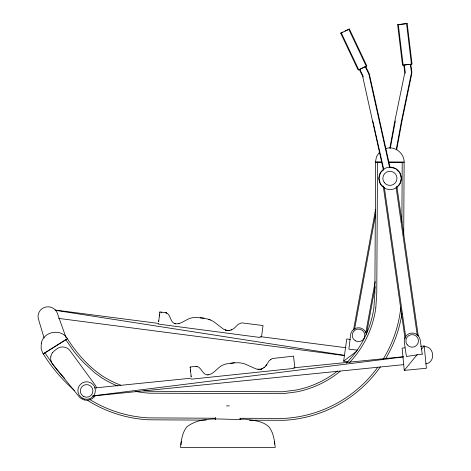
<?xml version="1.0" encoding="UTF-8"?>
<svg xmlns="http://www.w3.org/2000/svg" width="471" height="471" viewBox="0 0 471 471"><rect width="100%" height="100%" fill="white"/><g stroke="black" fill="none" stroke-linecap="round" stroke-linejoin="round"><path stroke-width="0.71" d="M215.506 419.596L215.518 417.418M240.21 419.708L240.216 418.26M377.518 162.083L376.771 293.156L375.805 307.863M401.881 222.277L402.216 162.224M403.712 235.5L404.13 162.236L388.44 162.148L404.189 162.154C404.195 152.975 394.462 145.445 385.667 148.583M400.574 307.651L400.338 311.231A123.849 123.849 0 0 1 390.965 344.295A124.892 124.892 0 0 1 383.094 359.267M261.529 336.942L263.03 325.538L242.288 322.941A7.795 7.795 0 0 0 241.229 323.047L238.179 324.354L235.241 327.263A17.504 17.504 0 0 1 233.916 328.387L233.063 329.011A7.171 7.171 0 0 1 232.539 329.329L229.66 330.401A14.56 14.56 0 0 1 228.971 330.507L228.423 330.565A4.109 4.109 0 0 1 227.911 330.571A5.634 5.634 0 0 1 227.293 330.501L224.196 329.494A9.237 9.237 0 0 1 223.389 329.064L214.14 321.981A18.122 18.122 0 0 0 212.28 320.857L210.402 319.98A25.293 25.293 0 0 0 209.613 319.668A28.013 28.013 0 0 0 208.447 319.261L203.937 318.213L195.765 317.389A16.12 16.12 0 0 0 194.134 317.448L190.631 318.113A13.718 13.718 0 0 0 189.501 318.49C184.703 320.339 180.364 324.719 174.865 323.683C169.831 322.123 170.914 313.863 165.751 312.732L159.928 311.961L158.645 321.705L158.762 320.81M203.937 318.213L200.252 317.795M180.935 444.842C181.423 438.501 182.842 431.96 186.828 426.844C202.836 414.562 225.291 420.762 243.825 419.113M181.241 441.521L180.481 447.45L275.252 447.45C274.393 440.303 273.527 432.672 268.9 426.844C262.394 420.585 252.862 420.526 244.496 419.113M159.398 316.006L159.569 314.693M159.852 312.567L159.928 311.961M161.441 312.838L161.529 312.173M405.16 73.352L405.225 72.722A6.665 6.665 0 0 0 405.207 71.804L404.265 65.069M347.904 361.74L343.647 361.145L346.768 338.967L350.318 339.467M353.556 329.841L375.617 209.265M354.575 329.282L375.581 214.482M365.773 332.826L375.157 281.564M366.532 333.709L375.116 286.78M389.841 148.182L394.851 121.012L404.695 73.282A6.058 6.058 0 0 0 404.742 72.84L404.754 72.699A6.211 6.211 0 0 0 404.736 71.845L403.8 65.133L409.034 64.397M390.312 148.218L395.328 121.012M396.223 149.737L401.498 121.012L411.248 73.918A12.711 12.711 0 0 0 411.254 70.944L410.312 64.221L410.783 64.156L411.725 70.891A13.176 13.176 0 0 1 411.713 73.976L401.975 121.012L396.694 149.772M379.62 151.98L376.5 156.649L375.405 162.154L381.622 162.154M191.085 375.887L191.179 376.782L190.149 367.009L195.989 366.397C201.282 366.297 202.147 374.58 207.411 374.916C212.992 374.645 216.195 369.376 220.428 366.456A13.753 13.753 0 0 1 221.441 365.826A26.576 26.576 0 0 1 222.312 365.355L224.691 364.366A16.091 16.091 0 0 1 226.263 363.924L234.399 362.817L239.032 362.782A27.418 27.418 0 0 1 240.681 362.958L243.124 363.441A18.057 18.057 0 0 1 245.203 364.101L255.847 368.828A9.29 9.29 0 0 0 256.736 369.058L259.28 369.341L261.429 368.993A16.856 16.856 0 0 0 262.035 368.758A13.147 13.147 0 0 0 262.488 368.558L263.748 367.816A11.28 11.28 0 0 0 264.308 367.374A16.408 16.408 0 0 0 264.649 367.086L264.802 366.95A7.371 7.371 0 0 0 265.397 366.344L265.927 365.714A17.215 17.215 0 0 0 266.733 364.636L269.129 360.792L271.791 358.814A7.819 7.819 0 0 1 272.791 358.46L293.568 356.141L294.846 368.298M420.668 346.315L424.236 345.967L426.379 368.263L404.265 370.389L417.271 354.486M421.445 349.376L424.236 345.967M383.488 169.684L380.409 172.763L378.902 178.374L380.409 183.984L383.488 187.064M396.759 187.064L399.838 183.984L401.339 178.374L399.838 172.763L395.728 168.659L390.123 167.158M343.647 361.145L356.5 351.378M66.847 338.973L43.273 353.874C51.769 367.657 62.478 380.062 74.689 390.677M383.4 169.996L362.752 76.855A5.935 5.935 0 0 0 362.523 76.037A6.158 6.158 0 0 0 362.323 75.537L359.349 69.573L365.661 66.429L368.828 72.817A13.088 13.088 0 0 1 369.717 75.725L390.006 167.299M340.692 33.17L349.382 29.055L366.85 65.94L358.16 70.055L340.692 33.17L342.864 32.14M345.037 31.115L349.382 29.055M231.526 329.83L231.744 329.729A9.891 9.891 0 0 1 231.084 330.012M261.429 368.993L261.611 368.923A13.871 13.871 0 0 0 262.488 368.558M425.737 363.824C436.058 362.535 434.291 345.72 423.929 346.603M178.998 323.542L178.527 323.642M259.774 369.288L259.468 369.323A5.734 5.734 0 0 1 259.015 369.335L258.832 369.335A12.411 12.411 0 0 0 259.745 369.323L259.98 369.311A5.646 5.646 0 0 0 260.598 369.235A4.215 4.215 0 0 0 261.093 369.111M92.834 395.852L403.347 356.941M397.654 24.698L407.203 23.55L412.066 64.074L403.158 65.139L402.517 65.216L397.654 24.698L407.203 23.55M208.264 374.863L207.711 374.916M191.426 379.173L293.71 368.422M94.636 387.957L191.185 378.184M293.592 367.822L403.311 356.712M92.852 395.993L403.753 364.648M404.978 347.822L402.116 348.098L404.265 370.389M230.719 363.271L234.399 362.817M228.423 330.565L226.792 330.395A5.776 5.776 0 0 1 226.345 330.301L225.803 330.147A6.406 6.406 0 0 1 225.285 329.971M215.694 418.242L148.765 417.883A124.521 124.521 0 0 1 89.932 399.591M239.833 418.289L284.455 418.378A123.902 123.902 0 0 0 348.817 395.817A124.892 124.892 0 0 0 377.807 367.168M206.204 420.132L148.665 419.791A126.44 126.44 0 0 1 87.694 400.45M249.418 420.22L284.578 420.285A125.804 125.804 0 0 0 349.924 397.383A126.811 126.811 0 0 0 380.421 366.809M226.498 405.861L229.348 405.872M381.433 162.106L375.605 162.077L374.863 293.086L373.909 307.604A97.167 97.167 0 0 1 360.374 345.296A98.386 98.386 0 0 1 346.309 363.141M195.989 366.397L197.049 366.432L196.748 366.414M261.676 369.423L258.449 369.317A6.4 6.4 0 0 1 257.902 369.264M226.904 330.407L227.004 330.418A12.352 12.352 0 0 1 226.174 330.253M357.583 350.159L348.905 349.152L350.565 334.828A8.007 8.007 0 0 1 366.403 334.375M175.712 323.83L175.424 323.795A5.623 5.623 0 0 1 174.558 323.589M55.154 310.036L158.656 323.453M259.98 336.588L345.991 347.739M158.333 324.083L260.298 337.507M58.539 318.384L344.272 355.546M55.119 310.277L344.301 355.305M165.751 312.732L166.769 313.009L166.487 312.921M67.382 338.631C76.602 353.344 88.501 366.668 102.984 376.358A97.821 97.821 0 0 0 120.876 385.225M65.769 339.656L73.859 351.331A143.608 143.608 0 0 0 83.938 362.87L94.871 372.879L101.96 377.972A99.734 99.734 0 0 0 117.497 385.955M44.886 352.85L54.401 366.556A168.536 168.536 0 0 0 64.833 378.643M365.237 66.641L368.722 73.829A13.041 13.041 0 0 1 368.993 74.677L369.064 74.96A12.44 12.44 0 0 1 369.252 75.813L389.541 167.37M359.773 69.361L362.747 75.331A6.694 6.694 0 0 1 362.917 75.737A7.106 7.106 0 0 1 363.064 76.172L363.147 76.467A6.812 6.812 0 0 1 363.247 76.932M348.799 29.332L366.267 66.217M341.275 32.899L358.743 69.785M66.011 337.583L57.468 313.539A10.032 10.032 0 0 0 53.459 308.464A10.115 10.115 0 0 0 49.479 306.951A10.032 10.032 0 0 0 45.092 307.263L44.904 307.316A9.532 9.532 0 0 0 39.776 311.048A9.626 9.626 0 0 0 38.204 314.922A9.544 9.544 0 0 0 38.481 319.232L44.097 338.013M372.791 121.012L383.871 169.919M396.87 186.286L418.26 335.976M396.082 187.14L417.259 335.376M384.336 187.34L405.719 337.024M383.235 186.016L405.036 338.608M406.561 23.627L411.424 64.15M398.295 24.622L403.158 65.139M190.149 367.009L190.213 367.615M190.449 369.853L190.584 371.172M274.487 441.521L274.734 444.177M52.728 352.455A23.385 23.385 0 0 1 56.879 348.917A9.261 9.261 0 0 1 60.765 347.139A9.361 9.361 0 0 1 64.898 347.262A9.267 9.267 0 0 1 70.091 350.777L94.936 384.778A9.532 9.532 0 0 1 96.484 388.051M50.897 356.259A9.32 9.32 0 0 1 52.723 352.496M50.903 356.217A9.414 9.414 0 0 0 50.892 360.356A9.32 9.32 0 0 0 52.758 364.213L78.94 396.482A10.032 10.032 0 0 0 84.45 399.932M84.409 399.926A10.121 10.121 0 0 0 88.672 400.02A10.032 10.032 0 0 0 92.699 398.266L94.477 396.653A9.603 9.603 0 0 0 95.325 395.505M135.577 391.389A99.734 99.734 0 0 0 150.037 393.197L282.877 393.674L297.054 391.825A99.081 99.081 0 0 0 334.528 375.599A100.17 100.17 0 0 0 340.168 371.295M143.714 390.747A97.821 97.821 0 0 0 150.131 391.289L282.753 391.76L296.671 389.947A97.173 97.173 0 0 0 333.421 374.033A98.386 98.386 0 0 0 337.542 370.96M385.837 358.431A126.811 126.811 0 0 0 392.714 345.066A125.769 125.769 0 0 0 401.922 313.668M349.506 362.599A100.17 100.17 0 0 0 368.316 334.31A99.093 99.093 0 0 0 375.811 307.863M259.015 369.335A12.699 12.699 0 0 1 258.449 369.323M264.308 367.374A11.363 11.363 0 0 1 263.748 367.816M266.733 364.636A17.621 17.621 0 0 1 265.744 365.938M208.447 319.261A26.653 26.653 0 0 1 210.402 319.98M226.351 330.301A12.746 12.746 0 0 1 225.803 330.153M229.907 330.354A15.037 15.037 0 0 1 228.776 330.53M41.301 343.129L41.13 348.746L43.114 353.992L67.524 338.743C61.23 328.199 43.815 331.113 41.301 343.129M270.431 359.561L270.778 359.314L270.431 359.561M239.733 323.459L239.733 323.459M422.263 354.133L406.414 356.465L404.312 342.199A8.013 8.013 0 0 1 411.071 333.103A8.013 8.013 0 0 1 420.167 339.862L422.263 354.133M83.449 396.364A6.311 6.311 0 0 0 92.917 390.895A6.311 6.311 0 0 0 83.449 385.431A6.311 6.311 0 0 0 83.449 396.364M355.358 340.827A6.311 6.311 0 0 0 364.825 335.358A6.311 6.311 0 0 0 355.358 329.894A6.311 6.311 0 0 0 355.358 340.827M407.162 344.748A6.311 6.311 0 0 0 418.001 343.318A6.311 6.311 0 0 0 411.348 334.645A6.311 6.311 0 0 0 407.162 344.748M384.307 182.624A7.071 7.071 0 0 0 396.447 181.029A7.071 7.071 0 0 0 388.993 171.309A7.071 7.071 0 0 0 384.307 182.624M82.266 398.083A8.725 8.725 0 0 0 95.354 390.53A8.725 8.725 0 0 0 82.266 382.97A8.725 8.725 0 0 0 82.266 398.083M384.513 188.088A11.216 11.216 0 0 0 401.339 178.374A11.216 11.216 0 0 0 384.513 168.659A11.216 11.216 0 0 0 384.513 188.088"/></g></svg>
